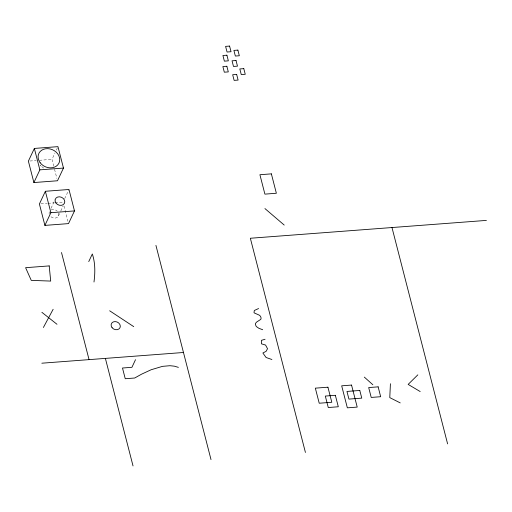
<?xml version="1.0" encoding="UTF-8"?>
<svg xmlns="http://www.w3.org/2000/svg" width="512" height="512" viewBox="0 0 512 512"><rect width="100%" height="100%" fill="white"/><g stroke="black" fill="none" stroke-linecap="round" stroke-linejoin="round"><path stroke-width="0.38" stroke-dasharray="2.56 1.92" d="M53.754 166.234L51.987 159.347L54.976 152.998M56.301 150.176L57.958 146.65M51.059 208.218L55.04 199.757M64.659 198.662L68.979 189.491M58.509 215.84L60.499 211.603M60.832 210.899L63.155 205.965M29.952 161.011L36.25 160.538M39.398 160.301L51.987 159.347M40.973 203.853L47.264 203.379M48.051 203.322L54.349 202.842M55.136 202.784L63.002 202.189M43.661 168.109L40.64 165.728M40.25 165.261L40.038 165.018L40.813 165.926M54.541 169.293L56.902 178.47M63.987 206.016L67.917 221.312M58.554 213.05A4.992 4.128 25.2 0 1 56.544 217.722A4.992 4.128 25.2 0 1 50.605 216.435M49.229 214.15A4.992 4.128 25.2 0 1 49.402 211.744M51.194 209.939A4.992 4.128 25.2 0 1 57.299 211.149"/><path stroke-width="0.77" d="M390.419 383.738L389.779 397.619L400.237 402.899M93.99 282.01C95.194 272.698 95.36 262.982 92.326 253.984L88.742 261.606M34.355 148.435L28.378 161.133L33.888 182.554L57.491 180.768L63.469 168.07L57.958 146.65L34.355 148.435L39.866 169.856L33.888 182.554M45.37 191.277L39.398 203.974L44.902 225.395L68.512 223.61L74.483 210.912L68.979 189.491L45.37 191.277L50.88 212.698L44.902 225.395M135.514 359.686L131.93 367.309L122.49 368.019L125.242 378.733L134.682 378.016L141.581 374.17L151.162 369.741L162.502 366.355L169.926 365.709L174.368 366.176L178.4 367.366M43.386 327.494L53.139 309.286M417.83 374.848L408.154 384.403L420.198 391.565M265.075 339.264L261.427 340.333L261.453 343.834L265.581 345.062L267.52 348.704L266.118 351.315L262.886 353.011L266.093 357.51L271.898 359.501M258.592 308.538L254.579 310.374A3.341 2.758 25.2 0 0 254.246 310.861L254.022 312.531A1.37 1.133 25.2 0 0 254.259 312.928L259.264 315.149A3.546 2.931 25.2 0 1 260.09 315.872L260.256 316.077A4.307 3.565 25.2 0 1 261.03 317.958L261.024 318.675A2.528 2.093 25.2 0 1 260.742 319.386L256.653 322.054L255.558 323.309A2.976 2.464 25.2 0 0 255.398 324.224L255.981 325.958A4.09 3.379 25.2 0 0 256.55 326.701L258.899 328.301L262.675 329.728M39.866 169.856L63.469 168.07M50.88 212.698L74.483 210.912M486.4 220.403L250.349 238.253L305.427 452.454M41.837 363.2L183.469 352.493M109.658 310.784L133.747 326.65M41.888 312.32L56.992 324.282M264.928 208.57L284.211 225.062M364.326 377.107L372.845 384.742M391.981 227.546L447.61 443.891M155.93 245.389L211.008 459.597M105.382 358.394L133.03 465.926M61.504 252.525L89.05 359.629M229.581 46.074L225.6 46.374L227.053 52.019L231.034 51.718L229.581 46.074M237.882 50.106L233.901 50.406L235.354 56.051L239.334 55.75L237.882 50.106M226.906 55.194L222.918 55.494L224.371 61.146L228.352 60.845L226.906 55.194M236.026 60.506L232.038 60.806L233.491 66.451L237.478 66.15L236.026 60.506M226.848 66.253L222.867 66.554L224.32 72.198L228.301 71.898L226.848 66.253M243.795 68.64L239.814 68.941L241.267 74.586L245.248 74.285L243.795 68.64M236.653 74.432L232.672 74.733L234.125 80.378L238.106 80.077L236.653 74.432M271.373 173.862L259.91 174.726L264.896 194.131L276.365 193.261L271.373 173.862M49.203 265.907L25.6 267.693L31.264 280.371L50.701 281.082L49.203 265.907M351.546 385.075L341.683 385.818L347.347 407.84L357.21 407.091L351.546 385.075M327.93 387.2L315.341 388.154L319.219 403.226L331.802 402.272L327.93 387.2M378.138 386.854L368.685 387.565L371.219 397.427L380.672 396.717L378.138 386.854M359.795 390.464L346.957 391.43L348.928 399.104L361.766 398.131L359.795 390.464M335.36 395.309L325.318 396.07L328.262 407.526L338.304 406.765L335.36 395.309M112.083 327.699A4.749 3.93 25.2 0 0 119.987 327.725A4.749 3.93 25.2 0 0 115.053 321.581A4.749 3.93 25.2 0 0 112.083 327.699M40.154 162.726A11.162 9.235 25.2 0 0 58.822 163.386A11.162 9.235 25.2 0 0 47.763 148.646A11.162 9.235 25.2 0 0 40.154 162.726M55.91 202.957A4.992 4.128 25.2 0 0 64.288 203.52A4.992 4.128 25.2 0 0 59.584 196.806A4.992 4.128 25.2 0 0 55.91 202.957"/></g></svg>
